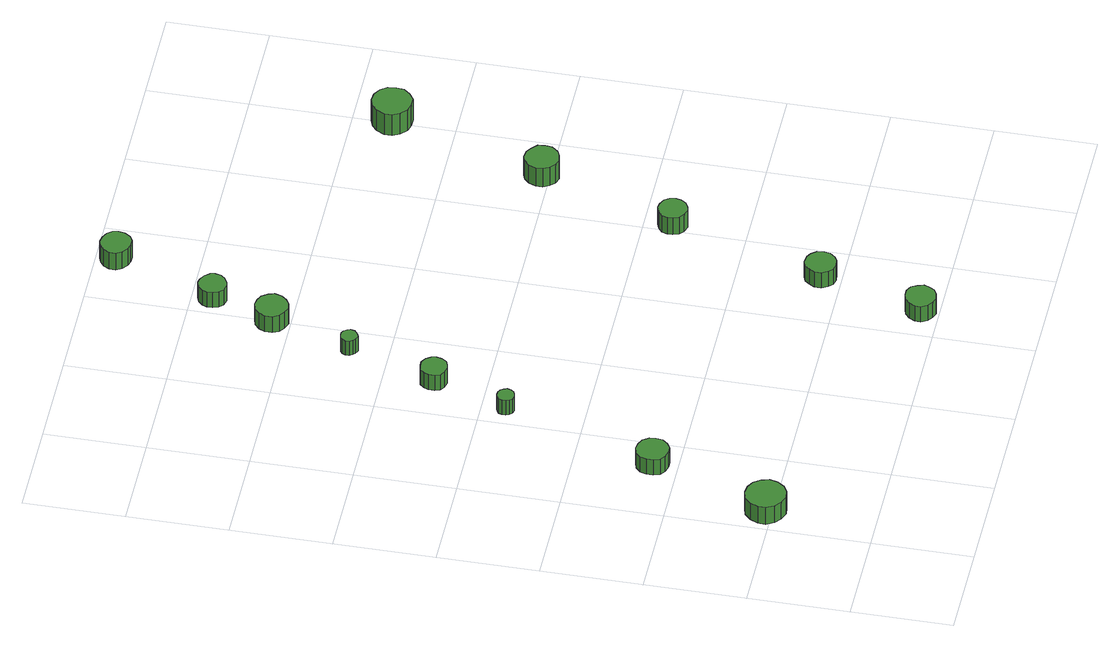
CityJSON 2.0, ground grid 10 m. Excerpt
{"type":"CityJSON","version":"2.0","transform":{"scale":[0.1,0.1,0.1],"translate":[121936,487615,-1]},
"CityObjects":{
"tree1":{"type":"SolitaryVegetationObject","attributes":{"function":"something"},"geometry":[{"type":"MultiSurface","lod":"1","boundaries":[[[0,1,2,3,4,5,6,7,8,9,10,11,12,13,14]],[[15,16,17,18,19,20,21,22,23,24,25,26,27,28,29]],[[0,29,28,1]],[[1,28,27,2]],[[2,27,26,3]],[[3,26,25,4]],[[4,25,24,5]],[[5,24,23,6]],[[6,23,22,7]],[[7,22,21,8]],[[8,21,20,9]],[[9,20,19,10]],[[10,19,18,11]],[[11,18,17,12]],[[12,17,16,13]],[[13,16,15,14]],[[14,15,29,0]]]}]},
"tree2":{"type":"SolitaryVegetationObject","attributes":{"function":"something"},"geometry":[{"type":"MultiSurface","lod":"1","boundaries":[[[30,31,32,33,34,35,36,37,38,39,40,41,42,43,44]],[[45,46,47,48,49,50,51,52,53,54,55,56,57,58,59]],[[30,59,58,31]],[[31,58,57,32]],[[32,57,56,33]],[[33,56,55,34]],[[34,55,54,35]],[[35,54,53,36]],[[36,53,52,37]],[[37,52,51,38]],[[38,51,50,39]],[[39,50,49,40]],[[40,49,48,41]],[[41,48,47,42]],[[42,47,46,43]],[[43,46,45,44]],[[44,45,59,30]]]}]},
"tree3":{"type":"SolitaryVegetationObject","attributes":{"function":"something"},"geometry":[{"type":"MultiSurface","lod":"1","boundaries":[[[60,61,62,63,64,65,66,67,68,69,70,71,72,73,74]],[[75,76,77,78,79,80,81,82,83,84,85,86,87,88,89]],[[60,89,88,61]],[[61,88,87,62]],[[62,87,86,63]],[[63,86,85,64]],[[64,85,84,65]],[[65,84,83,66]],[[66,83,82,67]],[[67,82,81,68]],[[68,81,80,69]],[[69,80,79,70]],[[70,79,78,71]],[[71,78,77,72]],[[72,77,76,73]],[[73,76,75,74]],[[74,75,89,60]]]}]},
"tree4":{"type":"SolitaryVegetationObject","attributes":{"function":"something"},"geometry":[{"type":"MultiSurface","lod":"1","boundaries":[[[90,91,92,93,94,95,96,97,98,99,100,101,102,103,104]],[[105,106,107,108,109,110,111,112,113,114,115,116,117,118,119]],[[90,119,118,91]],[[91,118,117,92]],[[92,117,116,93]],[[93,116,115,94]],[[94,115,114,95]],[[95,114,113,96]],[[96,113,112,97]],[[97,112,111,98]],[[98,111,110,99]],[[99,110,109,100]],[[100,109,108,101]],[[101,108,107,102]],[[102,107,106,103]],[[103,106,105,104]],[[104,105,119,90]]]}]},
"tree5":{"type":"SolitaryVegetationObject","attributes":{"function":"something"},"geometry":[{"type":"MultiSurface","lod":"1","boundaries":[[[120,121,122,123,124,125,126,127,128,129,130,131,132,133,134]],[[135,136,137,138,139,140,141,142,143,144,145,146,147,148,149]],[[120,149,148,121]],[[121,148,147,122]],[[122,147,146,123]],[[123,146,145,124]],[[124,145,144,125]],[[125,144,143,126]],[[126,143,142,127]],[[127,142,141,128]],[[128,141,140,129]],[[129,140,139,130]],[[130,139,138,131]],[[131,138,137,132]],[[132,137,136,133]],[[133,136,135,134]],[[134,135,149,120]]]}]},
"tree6":{"type":"SolitaryVegetationObject","attributes":{"function":"something"},"geometry":[{"type":"MultiSurface","lod":"1","boundaries":[[[150,151,152,153,154,155,156,157,158,159,160,161,162,163,164]],[[165,166,167,168,169,170,171,172,173,174,175,176,177,178,179]],[[150,179,178,151]],[[151,178,177,152]],[[152,177,176,153]],[[153,176,175,154]],[[154,175,174,155]],[[155,174,173,156]],[[156,173,172,157]],[[157,172,171,158]],[[158,171,170,159]],[[159,170,169,160]],[[160,169,168,161]],[[161,168,167,162]],[[162,167,166,163]],[[163,166,165,164]],[[164,165,179,150]]]}]},
"tree7":{"type":"SolitaryVegetationObject","attributes":{"function":"something"},"geometry":[{"type":"MultiSurface","lod":"1","boundaries":[[[180,181,182,183,184,185,186,187,188,189,190,191,192,193,194]],[[195,196,197,198,199,200,201,202,203,204,205,206,207,208,209]],[[180,209,208,181]],[[181,208,207,182]],[[182,207,206,183]],[[183,206,205,184]],[[184,205,204,185]],[[185,204,203,186]],[[186,203,202,187]],[[187,202,201,188]],[[188,201,200,189]],[[189,200,199,190]],[[190,199,198,191]],[[191,198,197,192]],[[192,197,196,193]],[[193,196,195,194]],[[194,195,209,180]]]}]},
"tree8":{"type":"SolitaryVegetationObject","attributes":{"function":"something"},"geometry":[{"type":"MultiSurface","lod":"1","boundaries":[[[210,211,212,213,214,215,216,217,218,219,220,221,222,223,224]],[[225,226,227,228,229,230,231,232,233,234,235,236,237,238,239]],[[210,239,238,211]],[[211,238,237,212]],[[212,237,236,213]],[[213,236,235,214]],[[214,235,234,215]],[[215,234,233,216]],[[216,233,232,217]],[[217,232,231,218]],[[218,231,230,219]],[[219,230,229,220]],[[220,229,228,221]],[[221,228,227,222]],[[222,227,226,223]],[[223,226,225,224]],[[224,225,239,210]]]}]},
"tree9":{"type":"SolitaryVegetationObject","attributes":{"function":"something"},"geometry":[{"type":"MultiSurface","lod":"1","boundaries":[[[240,241,242,243,244,245,246,247,248,249,250,251,252,253,254]],[[255,256,257,258,259,260,261,262,263,264,265,266,267,268,269]],[[240,269,268,241]],[[241,268,267,242]],[[242,267,266,243]],[[243,266,265,244]],[[244,265,264,245]],[[245,264,263,246]],[[246,263,262,247]],[[247,262,261,248]],[[248,261,260,249]],[[249,260,259,250]],[[250,259,258,251]],[[251,258,257,252]],[[252,257,256,253]],[[253,256,255,254]],[[254,255,269,240]]]}]},
"tree10":{"type":"SolitaryVegetationObject","attributes":{"function":"something"},"geometry":[{"type":"MultiSurface","lod":"1","boundaries":[[[270,271,272,273,274,275,276,277,278,279,280,281,282,283,284]],[[285,286,287,288,289,290,291,292,293,294,295,296,297,298,299]],[[270,299,298,271]],[[271,298,297,272]],[[272,297,296,273]],[[273,296,295,274]],[[274,295,294,275]],[[275,294,293,276]],[[276,293,292,277]],[[277,292,291,278]],[[278,291,290,279]],[[279,290,289,280]],[[280,289,288,281]],[[281,288,287,282]],[[282,287,286,283]],[[283,286,285,284]],[[284,285,299,270]]]}]},
"tree11":{"type":"SolitaryVegetationObject","attributes":{"function":"something"},"geometry":[{"type":"MultiSurface","lod":"1","boundaries":[[[300,301,302,303,304,305,306,307,308,309,310,311,312,313,314]],[[315,316,317,318,319,320,321,322,323,324,325,326,327,328,329]],[[300,329,328,301]],[[301,328,327,302]],[[302,327,326,303]],[[303,326,325,304]],[[304,325,324,305]],[[305,324,323,306]],[[306,323,322,307]],[[307,322,321,308]],[[308,321,320,309]],[[309,320,319,310]],[[310,319,318,311]],[[311,318,317,312]],[[312,317,316,313]],[[313,316,315,314]],[[314,315,329,300]]]}]},
"tree12":{"type":"SolitaryVegetationObject","attributes":{"function":"something"},"geometry":[{"type":"MultiSurface","lod":"1","boundaries":[[[330,331,332,333,334,335,336,337,338,339,340,341,342,343,344]],[[345,346,347,348,349,350,351,352,353,354,355,356,357,358,359]],[[330,359,358,331]],[[331,358,357,332]],[[332,357,356,333]],[[333,356,355,334]],[[334,355,354,335]],[[335,354,353,336]],[[336,353,352,337]],[[337,352,351,338]],[[338,351,350,339]],[[339,350,349,340]],[[340,349,348,341]],[[341,348,347,342]],[[342,347,346,343]],[[343,346,345,344]],[[344,345,359,330]]]}]},
"tree13":{"type":"SolitaryVegetationObject","attributes":{"function":"something"},"geometry":[{"type":"MultiSurface","lod":"1","boundaries":[[[360,361,362,363,364,365,366,367,368,369,370,371,372,373,374]],[[375,376,377,378,379,380,381,382,383,384,385,386,387,388,389]],[[360,389,388,361]],[[361,388,387,362]],[[362,387,386,363]],[[363,386,385,364]],[[364,385,384,365]],[[365,384,383,366]],[[366,383,382,367]],[[367,382,381,368]],[[368,381,380,369]],[[369,380,379,370]],[[370,379,378,371]],[[371,378,377,372]],[[372,377,376,373]],[[373,376,375,374]],[[374,375,389,360]]]}]}
},
"vertices":[
[48,107,27],[46,115,27],[41,122,27],[34,126,27],[26,127,27],[18,125,27],[12,119,27],[8,111,27],[8,103,27],[12,95,27],[18,90,27],[26,87,27],[34,88,27],[41,92,27],[46,99,27],[46,99,6],[41,92,6],[34,88,6],[26,87,6],[18,90,6],[12,95,6],[8,103,6],[8,111,6],[12,119,6],[18,125,6],[26,127,6],[34,126,6],[41,122,6],[46,115,6],[48,107,6],
[86,225,26],[85,231,26],[81,237,26],[75,240,26],[69,241,26],[62,239,26],[57,234,26],[55,228,26],[55,221,26],[57,215,26],[62,211,26],[69,209,26],[75,209,26],[81,213,26],[85,218,26],[85,218,7],[81,213,7],[75,209,7],[69,209,7],[62,211,7],[57,215,7],[55,221,7],[55,228,7],[57,234,7],[62,239,7],[69,241,7],[75,240,7],[81,237,7],[85,231,7],[86,225,7],
[129,377,25],[128,380,25],[126,383,25],[123,385,25],[119,385,25],[116,384,25],[113,382,25],[112,379,25],[112,375,25],[113,372,25],[116,369,25],[119,368,25],[123,369,25],[126,370,25],[128,373,25],[128,373,7],[126,370,7],[123,369,7],[119,368,7],[116,369,7],[113,372,7],[112,375,7],[112,379,7],[113,382,7],[116,384,7],[119,385,7],[123,385,7],[126,383,7],[128,380,7],[129,377,7],
[159,451,26],[158,456,26],[155,461,26],[150,464,26],[145,464,26],[139,463,26],[135,459,26],[133,454,26],[133,448,26],[135,443,26],[139,440,26],[145,438,26],[150,439,26],[155,441,26],[158,446,26],[158,446,7],[155,441,7],[150,439,7],[145,438,7],[139,440,7],[135,443,7],[133,448,7],[133,454,7],[135,459,7],[139,463,7],[145,464,7],[150,464,7],[155,461,7],[158,456,7],[159,451,7],
[183,539,25],[182,542,25],[180,545,25],[177,547,25],[174,547,25],[170,546,25],[168,544,25],[166,541,25],[166,537,25],[168,534,25],[170,532,25],[174,530,25],[177,531,25],[180,533,25],[182,535,25],[182,535,7],[180,533,7],[177,531,7],[174,530,7],[170,532,7],[168,534,7],[166,537,7],[166,541,7],[168,544,7],[170,546,7],[174,547,7],[177,547,7],[180,545,7],[182,542,7],[183,539,7],
[350,18,26],[348,24,26],[345,30,26],[339,33,26],[333,33,26],[327,31,26],[322,27,26],[319,21,26],[319,15,26],[322,9,26],[327,5,26],[333,3,26],[339,4,26],[345,7,26],[348,12,26],[348,12,7],[345,7,7],[339,4,7],[333,3,7],[327,5,7],[322,9,7],[319,15,7],[319,21,7],[322,27,7],[327,31,7],[333,33,7],[339,33,7],[345,30,7],[348,24,7],[350,18,7],
[217,619,27],[215,625,27],[211,631,27],[205,634,27],[199,635,27],[192,633,27],[187,628,27],[184,622,27],[184,615,27],[187,609,27],[192,605,27],[199,602,27],[205,603,27],[211,607,27],[215,612,27],[215,612,7],[211,607,7],[205,603,7],[199,602,7],[192,605,7],[187,609,7],[184,615,7],[184,622,7],[187,628,7],[192,633,7],[199,635,7],[205,634,7],[211,631,7],[215,625,7],[217,619,7],
[378,120,26],[377,127,26],[373,132,26],[368,135,26],[361,136,26],[355,134,26],[351,129,26],[348,124,26],[348,117,26],[351,111,26],[355,107,26],[361,105,26],[368,106,26],[373,109,26],[377,114,26],[377,114,7],[373,109,7],[368,106,7],[361,105,7],[355,107,7],[351,111,7],[348,117,7],[348,124,7],[351,129,7],[355,134,7],[361,136,7],[368,135,7],[373,132,7],[377,127,7],[378,120,7],
[235,680,26],[234,685,26],[230,690,26],[225,693,26],[220,694,26],[214,692,26],[210,688,26],[208,683,26],[208,677,26],[210,672,26],[214,668,26],[220,666,26],[225,667,26],[230,670,26],[234,674,26],[234,674,7],[230,670,7],[225,667,7],[220,666,7],[214,668,7],[210,672,7],[208,677,7],[208,683,7],[210,688,7],[214,692,7],[220,694,7],[225,693,7],[230,690,7],[234,685,7],[235,680,7],
[423,272,28],[422,278,28],[419,283,28],[413,286,28],[408,287,28],[402,285,28],[397,281,28],[395,275,28],[395,270,28],[397,264,28],[402,260,28],[408,258,28],[413,259,28],[419,262,28],[422,267,28],[422,267,7],[419,262,7],[413,259,7],[408,258,7],[402,260,7],[397,264,7],[395,270,7],[395,275,7],[397,281,7],[402,285,7],[408,287,7],[413,286,7],[419,283,7],[422,278,7],[423,272,7],
[274,781,28],[273,787,28],[269,792,28],[263,795,28],[257,796,28],[251,794,28],[246,790,28],[243,784,28],[243,778,28],[246,772,28],[251,768,28],[257,766,28],[263,766,28],[269,769,28],[273,775,28],[273,775,7],[269,769,7],[263,766,7],[257,766,7],[251,768,7],[246,772,7],[243,778,7],[243,784,7],[246,790,7],[251,794,7],[257,796,7],[263,795,7],[269,792,7],[273,787,7],[274,781,7],
[471,408,30],[470,415,30],[465,420,30],[459,424,30],[452,425,30],[446,423,30],[441,418,30],[438,411,30],[438,404,30],[441,398,30],[446,393,30],[452,391,30],[459,392,30],[465,395,30],[470,401,30],[470,401,7],[465,395,7],[459,392,7],[452,391,7],[446,393,7],[441,398,7],[438,404,7],[438,411,7],[441,418,7],[446,423,7],[452,425,7],[459,424,7],[465,420,7],[470,415,7],[471,408,7],
[521,562,33],[520,570,33],[515,577,33],[508,581,33],[499,582,33],[492,579,33],[486,574,33],[482,566,33],[482,558,33],[486,551,33],[492,545,33],[499,543,33],[508,543,33],[515,548,33],[520,554,33],[520,554,7],[515,548,7],[508,543,7],[499,543,7],[492,545,7],[486,551,7],[482,558,7],[482,566,7],[486,574,7],[492,579,7],[499,582,7],[508,581,7],[515,577,7],[520,570,7],[521,562,7]
]}
